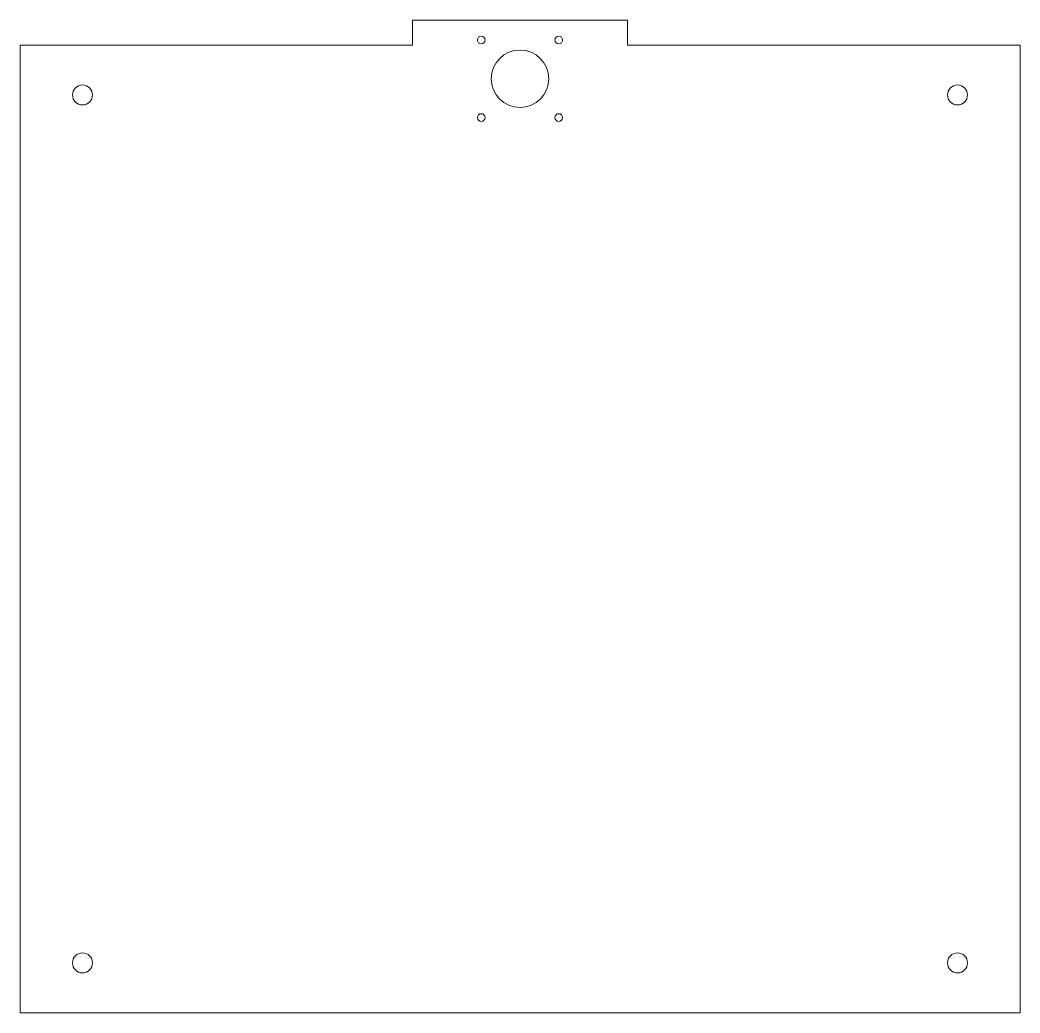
# Model space of a CAD drawing. Header units: millimetres. Extents: x 0 to 400, y 0 to 397.
import ezdxf

# ---------------------------------------------------------------- set-up
doc = ezdxf.new("R2010")
doc.units = ezdxf.units.MM

msp = doc.modelspace()

# ---------------------------------------------------------------- linework, layer by layer
at = {"color": 7, "linetype": 'Continuous', "lineweight": 15}
for p, q in [((243, 397), (157, 397)), ((157, 387), (157, 397)), ((243, 397), (243, 387)), ((0, 387), (157, 387)), ((0, 387), (0, 0)), ((243, 387), (400, 387)), ((400, 0), (400, 387)), ((0, 0), (400, 0))]:
    msp.add_line(p, q, dxfattribs=at)
for centre, radius in [((184.5, 389), 1.55), ((215.5, 389), 1.55), ((200, 373.5), 11.5), ((25, 367.03), 4), ((375, 367.03), 4), ((184.5, 358), 1.55), ((215.5, 358), 1.55), ((25, 20.03), 4), ((375, 20.03), 4)]:
    msp.add_circle(centre, radius, dxfattribs=at)

doc.saveas('drawing.dxf')
